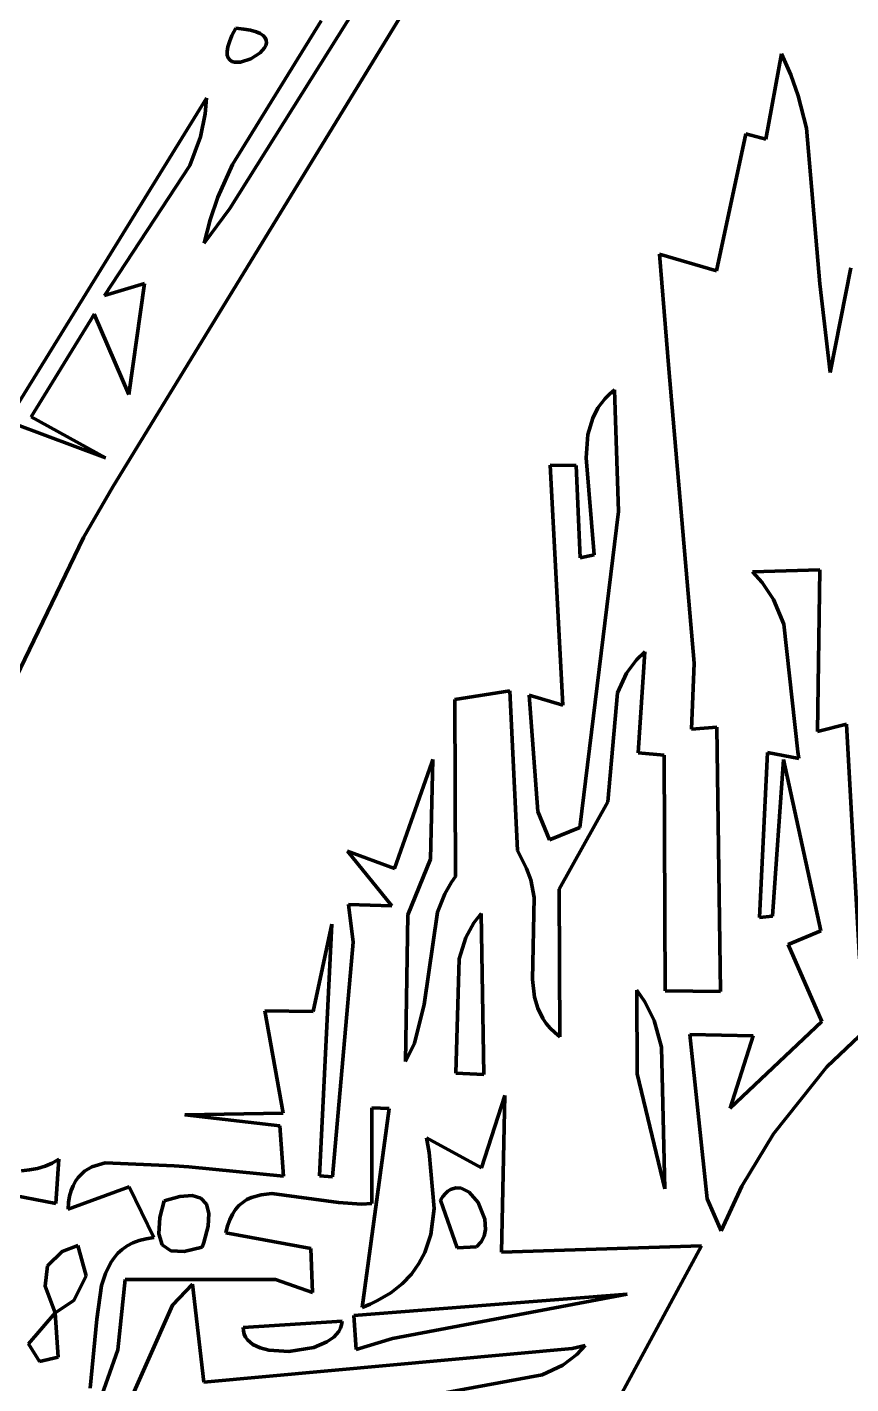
# Model space of a CAD drawing. Header units: millimetres. Extents: x 0 to 11.1, y 0 to 17.3.
# Drawn here: x 5.666 to 6.107, y 8.169 to 8.897 of the extents above; entities that cross this region are included whole.
import ezdxf

# ---------------------------------------------------------------- set-up
doc = ezdxf.new("R2010")
doc.units = ezdxf.units.MM
doc.layers.add('color#010101ff', color=7, linetype='CONTINUOUS', lineweight=100)
doc.layers.add('color#ffffffff', color=7, linetype='CONTINUOUS', lineweight=100)

msp = doc.modelspace()

# ---------------------------------------------------------------- linework, layer by layer
at = {"layer": 'color#010101ff'}
for p, q in [((5.71162, 8.6502), (5.98414, 9.0969)), ((5.8805, 8.96884), (5.77417, 8.79939)), ((5.77534, 8.89221), (5.77734, 8.89606)), ((5.77565, 8.82303), (5.82308, 8.9001)), ((5.77734, 8.89606), (5.78173, 8.89566)), ((5.78173, 8.89566), (5.78536, 8.89505)), ((5.7731, 8.88604), (5.77395, 8.88888)), ((5.77395, 8.88888), (5.77534, 8.89221)), ((5.78536, 8.89505), (5.78826, 8.89424)), ((5.78826, 8.89424), (5.7905, 8.89327)), ((5.7905, 8.89327), (5.79212, 8.89217)), ((5.79212, 8.89217), (5.79317, 8.89095)), ((5.79317, 8.89095), (5.7937, 8.88966)), ((5.79377, 8.88831), (5.79342, 8.88693)), ((5.7937, 8.88966), (5.79377, 8.88831)), ((5.77275, 8.88367), (5.7731, 8.88604)), ((5.77285, 8.88174), (5.77275, 8.88367)), ((5.77334, 8.88022), (5.77285, 8.88174)), ((5.7904, 8.88291), (5.78546, 8.87965)), ((5.79271, 8.88555), (5.7904, 8.88291)), ((5.79342, 8.88693), (5.79271, 8.88555)), ((6.06966, 8.88233), (6.0613, 8.83668)), ((6.07466, 8.87115), (6.06966, 8.88233)), ((5.77418, 8.87909), (5.77334, 8.88022)), ((5.77531, 8.87832), (5.77418, 8.87909)), ((5.77669, 8.87787), (5.77531, 8.87832)), ((5.77997, 8.87787), (5.77669, 8.87787)), ((5.78546, 8.87965), (5.77997, 8.87787)), ((6.07867, 8.8598), (6.07466, 8.87115)), ((6.08309, 8.84248), (6.07867, 8.8598)), ((5.65224, 8.68103), (5.76179, 8.85866)), ((5.76179, 8.85866), (5.76102, 8.85015)), ((5.76102, 8.85015), (5.75847, 8.83791)), ((5.75847, 8.83791), (5.75284, 8.82243)), ((6.05062, 8.83948), (6.03493, 8.76612)), ((6.0613, 8.83668), (6.05062, 8.83948)), ((6.09026, 8.75914), (6.08309, 8.84248)), ((5.76784, 8.80551), (5.77565, 8.82303)), ((5.75284, 8.82243), (5.70708, 8.75277)), ((5.76365, 8.79337), (5.76784, 8.80551)), ((5.77417, 8.79939), (5.76046, 8.78079)), ((5.76046, 8.78079), (5.76365, 8.79337)), ((6.03493, 8.76612), (6.00433, 8.77503)), ((6.00433, 8.77503), (6.00932, 8.71358)), ((6.10689, 8.76763), (6.09587, 8.71157)), ((5.70708, 8.75277), (5.72842, 8.7593)), ((5.72842, 8.7593), (5.72014, 8.69969)), ((6.09587, 8.71157), (6.09026, 8.75914)), ((5.70156, 8.74283), (5.6997, 8.7398)), ((5.72014, 8.69969), (5.70156, 8.74283)), ((5.6997, 8.7398), (5.66771, 8.68781)), ((6.00932, 8.71358), (6.02296, 8.55571)), ((5.97765, 8.69999), (5.97529, 8.6976)), ((5.98033, 8.70228), (5.97765, 8.69999)), ((5.9824, 8.63705), (5.98033, 8.70228)), ((5.97142, 8.69251), (5.96861, 8.68706)), ((5.97529, 8.6976), (5.97142, 8.69251)), ((5.66771, 8.68781), (5.70754, 8.66587)), ((5.96861, 8.68706), (5.96607, 8.67831)), ((5.70754, 8.66587), (5.65887, 8.68397)), ((5.96607, 8.67831), (5.96514, 8.66583)), ((5.96514, 8.66583), (5.96947, 8.61375)), ((5.95973, 8.66171), (5.9458, 8.66181)), ((5.9458, 8.66181), (5.95261, 8.53314)), ((5.96197, 8.61216), (5.95973, 8.66171)), ((5.69577, 8.62309), (5.71162, 8.6502)), ((5.96171, 8.46762), (5.9824, 8.63705)), ((5.65471, 8.53792), (5.69577, 8.62309)), ((5.96947, 8.61375), (5.96197, 8.61216)), ((6.0542, 8.60464), (6.0902, 8.60567)), ((6.05939, 8.59892), (6.0542, 8.60464)), ((6.0902, 8.60567), (6.08897, 8.51905)), ((6.06552, 8.58977), (6.05939, 8.59892)), ((6.07108, 8.57668), (6.06552, 8.58977)), ((6.07852, 8.50816), (6.07108, 8.57668)), ((5.99661, 8.56187), (5.99211, 8.5575)), ((5.99288, 8.50757), (5.99661, 8.56187)), ((5.99211, 8.5575), (5.98677, 8.55036)), ((6.02296, 8.55571), (6.02158, 8.5204)), ((5.98677, 8.55036), (5.9819, 8.5399)), ((5.92414, 8.54097), (5.89476, 8.53615)), ((5.92839, 8.45528), (5.92414, 8.54097)), ((5.9819, 8.5399), (5.97666, 8.48131)), ((5.89476, 8.53615), (5.89516, 8.4414)), ((5.95261, 8.53314), (5.93457, 8.53851)), ((5.93457, 8.53851), (5.93917, 8.47617)), ((6.02158, 8.5204), (6.03515, 8.52136)), ((6.03515, 8.52136), (6.03705, 8.37976)), ((6.08897, 8.51905), (6.10463, 8.52305)), ((6.10463, 8.52305), (6.11149, 8.39713)), ((5.88178, 8.45061), (5.88303, 8.504)), ((5.88303, 8.504), (5.88248, 8.50244)), ((6.00682, 8.50635), (5.99288, 8.50757)), ((6.00744, 8.38003), (6.00682, 8.50635)), ((6.05797, 8.41929), (6.06222, 8.50785)), ((6.06222, 8.50785), (6.07896, 8.50458)), ((6.07085, 8.50413), (6.06497, 8.42005)), ((6.09084, 8.41225), (6.07085, 8.50413)), ((6.07896, 8.50458), (6.07852, 8.50816)), ((5.88248, 8.50244), (5.86251, 8.44568)), ((5.97666, 8.48131), (5.95069, 8.4346)), ((5.93917, 8.47617), (5.94551, 8.46103)), ((5.94551, 8.46103), (5.96171, 8.46762)), ((5.86251, 8.44568), (5.83717, 8.45493)), ((5.83717, 8.45493), (5.86101, 8.42571)), ((5.93313, 8.44558), (5.92839, 8.45528)), ((5.86954, 8.4208), (5.88178, 8.45061)), ((5.93546, 8.43958), (5.93313, 8.44558)), ((5.89299, 8.43837), (5.88937, 8.4321)), ((5.89516, 8.4414), (5.89299, 8.43837)), ((5.9373, 8.43003), (5.93546, 8.43958)), ((5.88937, 8.4321), (5.88543, 8.42224)), ((5.93629, 8.38608), (5.9373, 8.43003)), ((5.95069, 8.4346), (5.95105, 8.35548)), ((5.86101, 8.42571), (5.83786, 8.42628)), ((5.83786, 8.42628), (5.84032, 8.40609)), ((5.82885, 8.41574), (5.81893, 8.36902)), ((5.82222, 8.28082), (5.82885, 8.41574)), ((5.8684, 8.34217), (5.86954, 8.4208)), ((5.88543, 8.42224), (5.87827, 8.37273)), ((5.90061, 8.40863), (5.90501, 8.41654)), ((5.90501, 8.41654), (5.90894, 8.42148)), ((5.90894, 8.42148), (5.91033, 8.33517)), ((6.06497, 8.42005), (6.05797, 8.41929)), ((5.89707, 8.39728), (5.90061, 8.40863)), ((6.07323, 8.40494), (6.09084, 8.41225)), ((5.84032, 8.40609), (5.82926, 8.28031)), ((6.09131, 8.36356), (6.07323, 8.40494)), ((5.89523, 8.33588), (5.89707, 8.39728)), ((6.156, 8.39817), (6.09403, 8.33935)), ((5.93745, 8.37661), (5.93629, 8.38608)), ((5.99219, 8.38039), (5.99653, 8.37411)), ((5.99235, 8.33551), (5.99219, 8.38039)), ((6.03705, 8.37976), (6.00744, 8.38003)), ((5.87827, 8.37273), (5.87315, 8.35196)), ((5.93919, 8.37068), (5.93745, 8.37661)), ((5.99653, 8.37411), (6.00145, 8.36412)), ((5.81893, 8.36902), (5.79304, 8.36927)), ((5.79304, 8.36927), (5.8028, 8.31439)), ((5.94191, 8.36514), (5.93919, 8.37068)), ((5.9437, 8.36253), (5.94191, 8.36514)), ((5.94581, 8.36005), (5.9437, 8.36253)), ((5.94825, 8.3577), (5.94581, 8.36005)), ((5.95105, 8.35548), (5.94825, 8.3577)), ((6.00145, 8.36412), (6.00553, 8.34994)), ((6.04218, 8.31714), (6.09131, 8.36356)), ((5.87315, 8.35196), (5.8684, 8.34217)), ((6.00553, 8.34994), (6.00729, 8.27395)), ((6.02993, 8.26857), (6.02059, 8.35673)), ((6.02059, 8.35673), (6.05452, 8.35585)), ((6.05452, 8.35585), (6.04218, 8.31714)), ((5.91033, 8.33517), (5.89523, 8.33588)), ((6.00729, 8.27395), (5.99235, 8.33551)), ((6.09403, 8.33935), (6.06546, 8.3034)), ((5.90902, 8.28514), (5.92153, 8.32401)), ((5.92153, 8.32401), (5.91969, 8.23997)), ((5.8028, 8.31439), (5.7501, 8.31361)), ((5.7501, 8.31361), (5.80092, 8.30772)), ((5.85964, 8.31691), (5.84516, 8.21028)), ((5.85034, 8.26605), (5.85037, 8.3173)), ((5.85037, 8.3173), (5.85964, 8.31691)), ((5.80092, 8.30772), (5.80289, 8.28064)), ((5.88103, 8.2934), (5.87948, 8.30118)), ((5.87948, 8.30118), (5.90902, 8.28514)), ((6.06546, 8.3034), (6.04843, 8.27539)), ((5.88363, 8.26334), (5.88103, 8.2934)), ((5.67119, 8.28489), (5.66697, 8.28405)), ((5.67522, 8.2861), (5.67119, 8.28489)), ((5.67903, 8.28772), (5.67522, 8.2861)), ((5.68259, 8.28981), (5.67903, 8.28772)), ((5.68104, 8.26602), (5.68259, 8.28981)), ((5.70036, 8.28576), (5.6963, 8.28337)), ((5.70747, 8.28784), (5.70036, 8.28576)), ((5.74431, 8.28615), (5.70747, 8.28784)), ((5.75231, 8.28579), (5.74431, 8.28615)), ((5.80289, 8.28064), (5.75231, 8.28579)), ((5.66697, 8.28405), (5.6626, 8.28353)), ((5.69145, 8.27795), (5.69021, 8.27559)), ((5.69288, 8.28003), (5.69145, 8.27795)), ((5.6963, 8.28337), (5.69288, 8.28003)), ((5.82926, 8.28031), (5.82222, 8.28082)), ((5.64755, 8.27246), (5.68104, 8.26602)), ((5.68754, 8.26293), (5.72033, 8.275)), ((5.6884, 8.26994), (5.68784, 8.26661)), ((5.68919, 8.27293), (5.6884, 8.26994)), ((5.69021, 8.27559), (5.68919, 8.27293)), ((5.72033, 8.275), (5.73349, 8.2478)), ((5.74742, 8.2698), (5.75396, 8.27025)), ((5.75396, 8.27025), (5.75874, 8.26888)), ((5.78576, 8.26929), (5.791, 8.27078)), ((5.791, 8.27078), (5.79674, 8.27136)), ((5.79674, 8.27136), (5.83239, 8.2666)), ((5.88838, 8.26985), (5.88715, 8.26786)), ((5.88968, 8.27147), (5.88838, 8.26985)), ((5.89103, 8.27272), (5.88968, 8.27147)), ((5.89242, 8.27363), (5.89103, 8.27272)), ((5.89529, 8.2745), (5.89242, 8.27363)), ((5.89818, 8.27423), (5.89529, 8.2745)), ((5.90237, 8.27205), (5.89818, 8.27423)), ((5.90717, 8.26665), (5.90237, 8.27205)), ((6.04843, 8.27539), (6.03734, 8.25139)), ((5.68784, 8.26661), (5.68754, 8.26293)), ((5.73673, 8.25857), (5.73912, 8.26752)), ((5.73912, 8.26752), (5.74742, 8.2698)), ((5.75874, 8.26888), (5.76176, 8.26569)), ((5.76176, 8.26569), (5.76302, 8.26067)), ((5.77556, 8.26025), (5.77722, 8.26276)), ((5.77722, 8.26276), (5.77908, 8.26489)), ((5.77908, 8.26489), (5.78113, 8.26667)), ((5.78113, 8.26667), (5.78336, 8.26813)), ((5.78336, 8.26813), (5.78576, 8.26929)), ((5.83239, 8.2666), (5.84475, 8.2656)), ((5.84475, 8.2656), (5.85034, 8.26605)), ((5.8818, 8.24947), (5.88363, 8.26334)), ((5.88715, 8.26786), (5.89605, 8.24222)), ((5.91084, 8.25769), (5.90717, 8.26665)), ((6.03734, 8.25139), (6.02993, 8.26857)), ((5.73609, 8.24987), (5.73673, 8.25857)), ((5.76302, 8.26067), (5.76252, 8.25382)), ((5.77293, 8.25403), (5.77413, 8.25735)), ((5.77413, 8.25735), (5.77556, 8.26025)), ((5.91122, 8.25209), (5.91084, 8.25769)), ((5.73803, 8.24393), (5.73609, 8.24987)), ((5.76252, 8.25382), (5.76026, 8.24515)), ((5.77198, 8.25026), (5.77293, 8.25403)), ((5.81754, 8.242), (5.77198, 8.25026)), ((5.87861, 8.23982), (5.8818, 8.24947)), ((5.90894, 8.24546), (5.91052, 8.24858)), ((5.91052, 8.24858), (5.91122, 8.25209)), ((5.69275, 8.24354), (5.68448, 8.24033)), ((5.69724, 8.22721), (5.69275, 8.24354)), ((5.71662, 8.24145), (5.71427, 8.23933)), ((5.71928, 8.24332), (5.71662, 8.24145)), ((5.72228, 8.24491), (5.71928, 8.24332)), ((5.72563, 8.24619), (5.72228, 8.24491)), ((5.72936, 8.24716), (5.72563, 8.24619)), ((5.73349, 8.2478), (5.72936, 8.24716)), ((5.74257, 8.24075), (5.73803, 8.24393)), ((5.7497, 8.24035), (5.74257, 8.24075)), ((5.75942, 8.2427), (5.7497, 8.24035)), ((5.76026, 8.24515), (5.75942, 8.2427)), ((5.81856, 8.21842), (5.81754, 8.242)), ((5.89605, 8.24222), (5.90639, 8.24287)), ((5.90639, 8.24287), (5.90894, 8.24546)), ((5.91969, 8.23997), (6.02696, 8.2434)), ((6.02696, 8.2434), (5.95208, 8.10486)), ((5.68448, 8.24033), (5.6766, 8.23258)), ((5.71042, 8.23436), (5.70757, 8.22858)), ((5.71221, 8.23696), (5.71042, 8.23436)), ((5.71427, 8.23933), (5.71221, 8.23696)), ((5.87145, 8.22819), (5.87547, 8.23381)), ((5.87547, 8.23381), (5.87861, 8.23982)), ((5.6766, 8.23258), (5.67529, 8.22164)), ((5.69059, 8.21412), (5.69724, 8.22721)), ((5.70757, 8.22858), (5.70555, 8.22211)), ((5.86648, 8.22299), (5.87145, 8.22819)), ((5.67529, 8.22164), (5.68056, 8.2075)), ((5.70555, 8.22211), (5.70297, 8.20396)), ((5.71428, 8.18752), (5.71819, 8.22535)), ((5.71819, 8.22535), (5.79869, 8.22538)), ((5.75419, 8.22287), (5.74353, 8.21153)), ((5.76033, 8.17029), (5.75419, 8.22287)), ((5.79869, 8.22538), (5.81856, 8.21842)), ((5.86049, 8.21824), (5.86648, 8.22299)), ((5.68056, 8.2075), (5.69059, 8.21412)), ((5.98701, 8.21737), (5.84062, 8.20592)), ((5.84516, 8.21028), (5.84943, 8.21207)), ((5.84943, 8.21207), (5.8534, 8.214)), ((5.8534, 8.214), (5.86049, 8.21824)), ((5.86143, 8.19372), (5.98701, 8.21737)), ((5.68056, 8.2075), (5.66642, 8.19089)), ((5.68226, 8.18374), (5.68056, 8.2075)), ((5.74353, 8.21153), (5.71328, 8.14367)), ((5.84062, 8.20592), (5.84183, 8.1877)), ((5.70297, 8.20396), (5.69935, 8.16698)), ((5.83436, 8.20301), (5.78142, 8.19964)), ((5.78142, 8.19964), (5.78145, 8.19773)), ((5.78145, 8.19773), (5.78185, 8.19599)), ((5.82991, 8.19441), (5.83262, 8.19748)), ((5.83262, 8.19748), (5.83354, 8.19921)), ((5.83354, 8.19921), (5.83412, 8.20105)), ((5.83412, 8.20105), (5.83436, 8.20301)), ((5.66642, 8.19089), (5.67222, 8.18126)), ((5.78185, 8.19599), (5.78259, 8.1944)), ((5.78259, 8.1944), (5.78366, 8.19296)), ((5.78366, 8.19296), (5.78662, 8.19054)), ((5.78662, 8.19054), (5.79053, 8.18872)), ((5.81926, 8.18893), (5.8262, 8.19184)), ((5.8262, 8.19184), (5.82991, 8.19441)), ((5.84183, 8.1877), (5.86143, 8.19372)), ((5.96464, 8.1899), (5.95768, 8.18838)), ((5.96016, 8.18512), (5.96464, 8.1899)), ((5.67222, 8.18126), (5.68226, 8.18374)), ((5.6915, 8.12358), (5.71428, 8.18752)), ((5.95768, 8.18838), (5.76033, 8.17029)), ((5.79053, 8.18872), (5.79516, 8.18749)), ((5.79516, 8.18749), (5.80575, 8.18675)), ((5.80575, 8.18675), (5.81926, 8.18893)), ((5.95265, 8.17944), (5.96016, 8.18512)), ((5.94146, 8.17419), (5.95265, 8.17944)), ((5.88147, 8.16313), (5.94146, 8.17419))]:
    msp.add_line(p, q, dxfattribs=at)
at = {"layer": 'color#ffffffff'}
for p, q in [((5.98414, 9.0969), (5.71162, 8.6502)), ((5.77417, 8.79939), (5.8805, 8.96884)), ((5.77734, 8.89606), (5.77534, 8.89221)), ((5.82308, 8.9001), (5.77565, 8.82303)), ((5.78173, 8.89566), (5.77734, 8.89606)), ((5.78536, 8.89505), (5.78173, 8.89566)), ((5.77395, 8.88888), (5.7731, 8.88604)), ((5.77534, 8.89221), (5.77395, 8.88888)), ((5.78826, 8.89424), (5.78536, 8.89505)), ((5.7905, 8.89327), (5.78826, 8.89424)), ((5.79212, 8.89217), (5.7905, 8.89327)), ((5.79317, 8.89095), (5.79212, 8.89217)), ((5.7937, 8.88966), (5.79317, 8.89095)), ((5.79342, 8.88693), (5.79377, 8.88831)), ((5.79377, 8.88831), (5.7937, 8.88966)), ((5.7731, 8.88604), (5.77275, 8.88367)), ((5.77275, 8.88367), (5.77285, 8.88174)), ((5.77285, 8.88174), (5.77334, 8.88022)), ((5.78546, 8.87965), (5.7904, 8.88291)), ((5.7904, 8.88291), (5.79271, 8.88555)), ((5.79271, 8.88555), (5.79342, 8.88693)), ((6.0613, 8.83668), (6.06966, 8.88233)), ((6.06966, 8.88233), (6.07466, 8.87115)), ((5.77334, 8.88022), (5.77418, 8.87909)), ((5.77418, 8.87909), (5.77531, 8.87832)), ((5.77531, 8.87832), (5.77669, 8.87787)), ((5.77669, 8.87787), (5.77997, 8.87787)), ((5.77997, 8.87787), (5.78546, 8.87965)), ((6.07466, 8.87115), (6.07867, 8.8598)), ((6.07867, 8.8598), (6.08309, 8.84248)), ((5.76179, 8.85866), (5.65224, 8.68103)), ((5.76102, 8.85015), (5.76179, 8.85866)), ((5.75847, 8.83791), (5.76102, 8.85015)), ((5.75284, 8.82243), (5.75847, 8.83791)), ((6.03493, 8.76612), (6.05062, 8.83948)), ((6.05062, 8.83948), (6.0613, 8.83668)), ((6.08309, 8.84248), (6.09026, 8.75914)), ((5.77565, 8.82303), (5.76784, 8.80551)), ((5.70708, 8.75277), (5.75284, 8.82243)), ((5.76784, 8.80551), (5.76365, 8.79337)), ((5.76046, 8.78079), (5.77417, 8.79939)), ((5.76365, 8.79337), (5.76046, 8.78079)), ((6.00932, 8.71358), (6.00433, 8.77503)), ((6.00433, 8.77503), (6.03493, 8.76612)), ((6.09587, 8.71157), (6.10689, 8.76763)), ((5.72842, 8.7593), (5.70708, 8.75277)), ((5.72014, 8.69969), (5.72842, 8.7593)), ((6.09026, 8.75914), (6.09587, 8.71157)), ((5.6997, 8.7398), (5.70156, 8.74283)), ((5.70156, 8.74283), (5.72014, 8.69969)), ((5.66771, 8.68781), (5.6997, 8.7398)), ((6.02296, 8.55571), (6.00932, 8.71358)), ((5.97529, 8.6976), (5.97765, 8.69999)), ((5.97765, 8.69999), (5.98033, 8.70228)), ((5.98033, 8.70228), (5.9824, 8.63705)), ((5.96861, 8.68706), (5.97142, 8.69251)), ((5.97142, 8.69251), (5.97529, 8.6976)), ((5.70754, 8.66587), (5.66771, 8.68781)), ((5.96607, 8.67831), (5.96861, 8.68706)), ((5.65887, 8.68397), (5.70754, 8.66587)), ((5.96514, 8.66583), (5.96607, 8.67831)), ((5.96947, 8.61375), (5.96514, 8.66583)), ((5.95261, 8.53314), (5.9458, 8.66181)), ((5.9458, 8.66181), (5.95973, 8.66171)), ((5.95973, 8.66171), (5.96197, 8.61216)), ((5.71162, 8.6502), (5.69577, 8.62309)), ((5.9824, 8.63705), (5.96171, 8.46762)), ((5.69577, 8.62309), (5.65471, 8.53792)), ((5.96197, 8.61216), (5.96947, 8.61375)), ((6.0902, 8.60567), (6.0542, 8.60464)), ((6.0542, 8.60464), (6.05939, 8.59892)), ((6.08897, 8.51905), (6.0902, 8.60567)), ((6.05939, 8.59892), (6.06552, 8.58977)), ((6.06552, 8.58977), (6.07108, 8.57668)), ((6.07108, 8.57668), (6.07852, 8.50816)), ((5.99211, 8.5575), (5.99661, 8.56187)), ((5.99661, 8.56187), (5.99288, 8.50757)), ((5.98677, 8.55036), (5.99211, 8.5575)), ((6.02158, 8.5204), (6.02296, 8.55571)), ((5.9819, 8.5399), (5.98677, 8.55036)), ((5.89476, 8.53615), (5.92414, 8.54097)), ((5.92414, 8.54097), (5.92839, 8.45528)), ((5.97666, 8.48131), (5.9819, 8.5399)), ((5.89516, 8.4414), (5.89476, 8.53615)), ((5.93917, 8.47617), (5.93457, 8.53851)), ((5.93457, 8.53851), (5.95261, 8.53314)), ((6.03515, 8.52136), (6.02158, 8.5204)), ((6.03705, 8.37976), (6.03515, 8.52136)), ((6.10463, 8.52305), (6.08897, 8.51905)), ((6.11149, 8.39713), (6.10463, 8.52305)), ((5.88303, 8.504), (5.88178, 8.45061)), ((5.88248, 8.50244), (5.88303, 8.504)), ((5.99288, 8.50757), (6.00682, 8.50635)), ((6.00682, 8.50635), (6.00744, 8.38003)), ((6.06222, 8.50785), (6.05797, 8.41929)), ((6.07896, 8.50458), (6.06222, 8.50785)), ((6.06497, 8.42005), (6.07085, 8.50413)), ((6.07085, 8.50413), (6.09084, 8.41225)), ((6.07852, 8.50816), (6.07896, 8.50458)), ((5.86251, 8.44568), (5.88248, 8.50244)), ((5.95069, 8.4346), (5.97666, 8.48131)), ((5.94551, 8.46103), (5.93917, 8.47617)), ((5.96171, 8.46762), (5.94551, 8.46103)), ((5.86101, 8.42571), (5.83717, 8.45493)), ((5.83717, 8.45493), (5.86251, 8.44568)), ((5.92839, 8.45528), (5.93313, 8.44558)), ((5.88178, 8.45061), (5.86954, 8.4208)), ((5.93313, 8.44558), (5.93546, 8.43958)), ((5.88937, 8.4321), (5.89299, 8.43837)), ((5.89299, 8.43837), (5.89516, 8.4414)), ((5.93546, 8.43958), (5.9373, 8.43003)), ((5.88543, 8.42224), (5.88937, 8.4321)), ((5.9373, 8.43003), (5.93629, 8.38608)), ((5.95105, 8.35548), (5.95069, 8.4346)), ((5.84032, 8.40609), (5.83786, 8.42628)), ((5.83786, 8.42628), (5.86101, 8.42571)), ((5.81893, 8.36902), (5.82885, 8.41574)), ((5.82885, 8.41574), (5.82222, 8.28082)), ((5.86954, 8.4208), (5.8684, 8.34217)), ((5.87827, 8.37273), (5.88543, 8.42224)), ((5.90501, 8.41654), (5.90061, 8.40863)), ((5.90894, 8.42148), (5.90501, 8.41654)), ((5.91033, 8.33517), (5.90894, 8.42148)), ((6.05797, 8.41929), (6.06497, 8.42005)), ((5.90061, 8.40863), (5.89707, 8.39728)), ((6.09084, 8.41225), (6.07323, 8.40494)), ((5.82926, 8.28031), (5.84032, 8.40609)), ((6.07323, 8.40494), (6.09131, 8.36356)), ((5.89707, 8.39728), (5.89523, 8.33588)), ((6.09403, 8.33935), (6.156, 8.39817)), ((5.93629, 8.38608), (5.93745, 8.37661)), ((5.99219, 8.38039), (5.99235, 8.33551)), ((5.99653, 8.37411), (5.99219, 8.38039)), ((6.00744, 8.38003), (6.03705, 8.37976)), ((5.87315, 8.35196), (5.87827, 8.37273)), ((5.93745, 8.37661), (5.93919, 8.37068)), ((6.00145, 8.36412), (5.99653, 8.37411)), ((5.8028, 8.31439), (5.79304, 8.36927)), ((5.79304, 8.36927), (5.81893, 8.36902)), ((5.93919, 8.37068), (5.94191, 8.36514)), ((5.94191, 8.36514), (5.9437, 8.36253)), ((5.9437, 8.36253), (5.94581, 8.36005)), ((5.94581, 8.36005), (5.94825, 8.3577)), ((5.94825, 8.3577), (5.95105, 8.35548)), ((6.00553, 8.34994), (6.00145, 8.36412)), ((6.09131, 8.36356), (6.04218, 8.31714)), ((5.8684, 8.34217), (5.87315, 8.35196)), ((6.00729, 8.27395), (6.00553, 8.34994)), ((6.05452, 8.35585), (6.02059, 8.35673)), ((6.02059, 8.35673), (6.02993, 8.26857)), ((6.04218, 8.31714), (6.05452, 8.35585)), ((5.89523, 8.33588), (5.91033, 8.33517)), ((5.99235, 8.33551), (6.00729, 8.27395)), ((6.06546, 8.3034), (6.09403, 8.33935)), ((5.92153, 8.32401), (5.90902, 8.28514)), ((5.91969, 8.23997), (5.92153, 8.32401)), ((5.7501, 8.31361), (5.8028, 8.31439)), ((5.80092, 8.30772), (5.7501, 8.31361)), ((5.84516, 8.21028), (5.85964, 8.31691)), ((5.85037, 8.3173), (5.85034, 8.26605)), ((5.85964, 8.31691), (5.85037, 8.3173)), ((5.80289, 8.28064), (5.80092, 8.30772)), ((5.90902, 8.28514), (5.87948, 8.30118)), ((5.87948, 8.30118), (5.88103, 8.2934)), ((6.04843, 8.27539), (6.06546, 8.3034)), ((5.88103, 8.2934), (5.88363, 8.26334)), ((5.66697, 8.28405), (5.67119, 8.28489)), ((5.67119, 8.28489), (5.67522, 8.2861)), ((5.67522, 8.2861), (5.67903, 8.28772)), ((5.67903, 8.28772), (5.68259, 8.28981)), ((5.68259, 8.28981), (5.68104, 8.26602)), ((5.6963, 8.28337), (5.70036, 8.28576)), ((5.70036, 8.28576), (5.70747, 8.28784)), ((5.70747, 8.28784), (5.74431, 8.28615)), ((5.74431, 8.28615), (5.75231, 8.28579)), ((5.75231, 8.28579), (5.80289, 8.28064)), ((5.6626, 8.28353), (5.66697, 8.28405)), ((5.69021, 8.27559), (5.69145, 8.27795)), ((5.69145, 8.27795), (5.69288, 8.28003)), ((5.69288, 8.28003), (5.6963, 8.28337)), ((5.82222, 8.28082), (5.82926, 8.28031)), ((5.68104, 8.26602), (5.64755, 8.27246)), ((5.72033, 8.275), (5.68754, 8.26293)), ((5.68784, 8.26661), (5.6884, 8.26994)), ((5.6884, 8.26994), (5.68919, 8.27293)), ((5.68919, 8.27293), (5.69021, 8.27559)), ((5.73349, 8.2478), (5.72033, 8.275)), ((5.75396, 8.27025), (5.74742, 8.2698)), ((5.75874, 8.26888), (5.75396, 8.27025)), ((5.791, 8.27078), (5.78576, 8.26929)), ((5.79674, 8.27136), (5.791, 8.27078)), ((5.83239, 8.2666), (5.79674, 8.27136)), ((5.88715, 8.26786), (5.88838, 8.26985)), ((5.88838, 8.26985), (5.88968, 8.27147)), ((5.88968, 8.27147), (5.89103, 8.27272)), ((5.89103, 8.27272), (5.89242, 8.27363)), ((5.89242, 8.27363), (5.89529, 8.2745)), ((5.89529, 8.2745), (5.89818, 8.27423)), ((5.89818, 8.27423), (5.90237, 8.27205)), ((5.90237, 8.27205), (5.90717, 8.26665)), ((6.03734, 8.25139), (6.04843, 8.27539)), ((5.68754, 8.26293), (5.68784, 8.26661)), ((5.73912, 8.26752), (5.73673, 8.25857)), ((5.74742, 8.2698), (5.73912, 8.26752)), ((5.76176, 8.26569), (5.75874, 8.26888)), ((5.76302, 8.26067), (5.76176, 8.26569)), ((5.77722, 8.26276), (5.77556, 8.26025)), ((5.77908, 8.26489), (5.77722, 8.26276)), ((5.78113, 8.26667), (5.77908, 8.26489)), ((5.78336, 8.26813), (5.78113, 8.26667)), ((5.78576, 8.26929), (5.78336, 8.26813)), ((5.84475, 8.2656), (5.83239, 8.2666)), ((5.85034, 8.26605), (5.84475, 8.2656)), ((5.88363, 8.26334), (5.8818, 8.24947)), ((5.89605, 8.24222), (5.88715, 8.26786)), ((5.90717, 8.26665), (5.91084, 8.25769)), ((6.02993, 8.26857), (6.03734, 8.25139)), ((5.73673, 8.25857), (5.73609, 8.24987)), ((5.76252, 8.25382), (5.76302, 8.26067)), ((5.77413, 8.25735), (5.77293, 8.25403)), ((5.77556, 8.26025), (5.77413, 8.25735)), ((5.91084, 8.25769), (5.91122, 8.25209)), ((5.73609, 8.24987), (5.73803, 8.24393)), ((5.76026, 8.24515), (5.76252, 8.25382)), ((5.77293, 8.25403), (5.77198, 8.25026)), ((5.77198, 8.25026), (5.81754, 8.242)), ((5.8818, 8.24947), (5.87861, 8.23982)), ((5.91052, 8.24858), (5.90894, 8.24546)), ((5.91122, 8.25209), (5.91052, 8.24858)), ((5.68448, 8.24033), (5.69275, 8.24354)), ((5.69275, 8.24354), (5.69724, 8.22721)), ((5.71427, 8.23933), (5.71662, 8.24145)), ((5.71662, 8.24145), (5.71928, 8.24332)), ((5.71928, 8.24332), (5.72228, 8.24491)), ((5.72228, 8.24491), (5.72563, 8.24619)), ((5.72563, 8.24619), (5.72936, 8.24716)), ((5.72936, 8.24716), (5.73349, 8.2478)), ((5.73803, 8.24393), (5.74257, 8.24075)), ((5.74257, 8.24075), (5.7497, 8.24035)), ((5.7497, 8.24035), (5.75942, 8.2427)), ((5.75942, 8.2427), (5.76026, 8.24515)), ((5.81754, 8.242), (5.81856, 8.21842)), ((5.90639, 8.24287), (5.89605, 8.24222)), ((5.90894, 8.24546), (5.90639, 8.24287)), ((6.02696, 8.2434), (5.91969, 8.23997)), ((5.95208, 8.10486), (6.02696, 8.2434)), ((5.6766, 8.23258), (5.68448, 8.24033)), ((5.70757, 8.22858), (5.71042, 8.23436)), ((5.71042, 8.23436), (5.71221, 8.23696)), ((5.71221, 8.23696), (5.71427, 8.23933)), ((5.87547, 8.23381), (5.87145, 8.22819)), ((5.87861, 8.23982), (5.87547, 8.23381)), ((5.67529, 8.22164), (5.6766, 8.23258)), ((5.69724, 8.22721), (5.69059, 8.21412)), ((5.70555, 8.22211), (5.70757, 8.22858)), ((5.87145, 8.22819), (5.86648, 8.22299)), ((5.68056, 8.2075), (5.67529, 8.22164)), ((5.70297, 8.20396), (5.70555, 8.22211)), ((5.71819, 8.22535), (5.71428, 8.18752)), ((5.79869, 8.22538), (5.71819, 8.22535)), ((5.74353, 8.21153), (5.75419, 8.22287)), ((5.75419, 8.22287), (5.76033, 8.17029)), ((5.81856, 8.21842), (5.79869, 8.22538)), ((5.86648, 8.22299), (5.86049, 8.21824)), ((5.69059, 8.21412), (5.68056, 8.2075)), ((5.84062, 8.20592), (5.98701, 8.21737)), ((5.84943, 8.21207), (5.84516, 8.21028)), ((5.8534, 8.214), (5.84943, 8.21207)), ((5.86049, 8.21824), (5.8534, 8.214)), ((5.98701, 8.21737), (5.86143, 8.19372)), ((5.66642, 8.19089), (5.68056, 8.2075)), ((5.68056, 8.2075), (5.68226, 8.18374)), ((5.71328, 8.14367), (5.74353, 8.21153)), ((5.84183, 8.1877), (5.84062, 8.20592)), ((5.69935, 8.16698), (5.70297, 8.20396)), ((5.78142, 8.19964), (5.83436, 8.20301)), ((5.78145, 8.19773), (5.78142, 8.19964)), ((5.78185, 8.19599), (5.78145, 8.19773)), ((5.83262, 8.19748), (5.82991, 8.19441)), ((5.83354, 8.19921), (5.83262, 8.19748)), ((5.83412, 8.20105), (5.83354, 8.19921)), ((5.83436, 8.20301), (5.83412, 8.20105)), ((5.67222, 8.18126), (5.66642, 8.19089)), ((5.78259, 8.1944), (5.78185, 8.19599)), ((5.78366, 8.19296), (5.78259, 8.1944)), ((5.78662, 8.19054), (5.78366, 8.19296)), ((5.79053, 8.18872), (5.78662, 8.19054)), ((5.8262, 8.19184), (5.81926, 8.18893)), ((5.82991, 8.19441), (5.8262, 8.19184)), ((5.86143, 8.19372), (5.84183, 8.1877)), ((5.95768, 8.18838), (5.96464, 8.1899)), ((5.96464, 8.1899), (5.96016, 8.18512)), ((5.68226, 8.18374), (5.67222, 8.18126)), ((5.71428, 8.18752), (5.6915, 8.12358)), ((5.76033, 8.17029), (5.95768, 8.18838)), ((5.79516, 8.18749), (5.79053, 8.18872)), ((5.80575, 8.18675), (5.79516, 8.18749)), ((5.81926, 8.18893), (5.80575, 8.18675)), ((5.96016, 8.18512), (5.95265, 8.17944)), ((5.95265, 8.17944), (5.94146, 8.17419)), ((5.94146, 8.17419), (5.88147, 8.16313))]:
    msp.add_line(p, q, dxfattribs=at)

doc.saveas('drawing.dxf')
